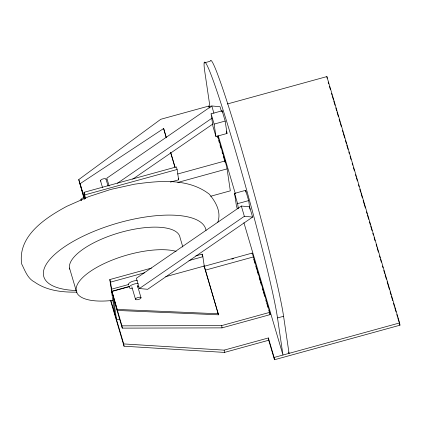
<?xml version="1.0" encoding="UTF-8"?>
<svg xmlns="http://www.w3.org/2000/svg" width="421" height="421" viewBox="0 0 421 421"><rect width="100%" height="100%" fill="white"/><g stroke="black" fill="none" stroke-linecap="round" stroke-linejoin="round"><path stroke-width="0.63" d="M217.815 222.241C221.52 211.963 215.71 201.743 209.174 194.076C187.971 177.82 159.27 180.756 134.457 184.203L110.797 189.413L88.778 196.612L66.792 206.327C45.668 217.72 17.435 235.923 21.681 263.983C25.007 270.535 27.554 278.518 34.543 282.033C46.831 290.737 62.413 292.416 77.069 292.121M84.089 198.775L78.759 179.583L160.769 119.28L208.858 106.039L209.411 107.913M81.142 200.343L80.974 199.207L84.211 196.981M221.462 111.57L220.036 106.739L211.784 105.96L106.823 178.183L109.139 186.035M117.427 183.235L212.11 118.085M132.71 179.178L212.784 124.079M241.328 206.037L136.372 278.26L139.398 288.527L147.65 289.306L252.611 217.078L249.579 206.816L241.328 206.037L244.359 216.299L252.611 217.078M139.398 288.527L244.359 216.299M80.274 184.714L80.122 183.677L163.648 128.505L166.242 137.299M204.111 62.929L210.19 61.256A137.756 6.562 74.6 0 1 244.685 159.875A137.756 6.562 74.6 0 1 283.58 316.271L289.059 353.356L288.685 352.098M227.387 103.971L326.885 76.585L399.613 322.928L399.95 325.207L274.471 359.745L268.714 340.242L268.377 337.963L224.151 350.135L123.7 343.931L110.807 300.252M211.089 113.833L222.146 110.786L225.177 121.053L227.014 133.483L215.957 136.525L212.926 126.263L211.089 113.833L214.121 124.095L215.957 136.525M214.121 124.095L225.177 121.053M84.989 198.723L84.047 192.318L176.362 166.911L177.12 169.479L178.646 179.835L170.426 182.098M85.374 198.728L84.805 194.886L177.12 169.479M177.641 174.01L225.072 160.954L217.704 135.994M177.746 182.456L227.077 168.879A6.315 0.3 74.6 0 0 225.072 160.954M210.71 196.239L230.319 190.839L227.077 168.879M237.302 208.827L236.413 205.811L234.576 193.376L245.632 190.334L248.664 200.601L249.948 209.3M238.339 208.616L237.607 203.643L248.664 200.601M128.452 284.538L111.602 289.174L110.844 286.606L109.802 279.565L151.534 268.077M195.797 255.9L202.117 254.158L202.875 256.721L204.253 266.046L218.499 314.813L117.396 310.451L111.149 288.68L121.937 325.849L122.274 328.127L222.014 327.87L270.108 314.629L269.772 312.35L253.405 256.926A6.315 0.3 74.6 0 0 252.074 253.558M111.602 289.174L110.56 282.128L144.703 272.734M188.966 260.552L202.875 256.721M111.907 291.248L128.963 286.554M111.939 291.453L129.642 286.58M165.685 276.66L204.253 266.046M204.006 266.346L252.074 253.116M231.839 259.131L233.734 258.61M205.337 270.156L253.405 256.926M119.743 318.939L116.58 319.807L113.338 297.847L122.274 328.127M121.937 325.849L221.678 325.591L269.772 312.35M243.917 222.725L282.975 355.029L277.502 317.944L283.58 316.271M110.591 300.657L124.037 346.209L224.488 352.414L268.714 340.242M274.471 359.745L274.134 357.466L399.613 322.928M117.243 309.414L218.341 313.777M328.154 82.016L328.712 83.905M329.454 86.426L330.385 89.578M331.501 93.357L332.058 95.246M332.432 96.509L333.358 99.656M333.732 100.919L335.032 105.329M335.779 107.85L336.711 110.997M337.079 112.26L338.384 116.67M339.126 119.19L340.057 122.337M340.426 123.6L341.357 126.747M342.473 130.531L343.031 132.42M343.404 133.678L344.704 138.088M345.452 140.609L346.383 143.761M346.751 145.019L348.056 149.429M348.798 151.949L349.356 153.839M350.098 156.359L351.03 159.512M352.145 163.29L352.703 165.179M353.451 167.7L354.377 170.852M355.492 174.631L356.05 176.52M356.424 177.783L357.355 180.93M358.471 184.714L359.029 186.603M359.771 189.124L360.702 192.271M361.076 193.534L362.376 197.944M363.123 200.464L365.354 208.021M366.47 211.805L367.028 213.694M367.401 214.952L368.701 219.362M369.443 221.883L370.375 225.035M370.748 226.293L372.048 230.703M372.796 233.223L373.353 235.113M374.095 237.633L375.027 240.786M376.142 244.564L376.7 246.453M377.074 247.716L378.374 252.126M379.489 255.905L380.047 257.794M380.421 259.057L381.347 262.204M382.468 265.988L383.026 267.877M383.768 270.398L384.699 273.545M385.068 274.808L386.373 279.218M387.115 281.738L389.346 289.295M390.093 291.816L391.02 294.968M391.393 296.226L392.698 300.636M393.44 303.157L394.372 306.309M394.74 307.567L396.045 311.977M396.787 314.498L397.345 316.387M397.719 317.65L399.019 322.06M399.392 323.317L399.95 325.207M226.298 131.068L227.014 133.483M211.784 105.96L213.921 113.207M218.246 135.778L235.36 193.744M234.576 193.376L237.607 203.643M217.41 136.136L217.967 138.03M218.71 140.551L219.273 142.44M220.015 144.961L220.946 148.113M222.062 151.892L222.62 153.781M223.362 156.302L225.224 162.606M253.742 259.204L255.047 263.614M255.789 266.135L256.721 269.282M257.089 270.54L258.394 274.95M259.136 277.471L260.067 280.618M260.436 281.881L261.367 285.028M262.483 288.806L263.041 290.695M263.414 291.958L264.714 296.368M265.83 300.147L266.388 302.036M266.761 303.294L268.061 307.704M268.803 310.224L269.361 312.114M269.735 313.371L270.108 314.629M268.377 337.963L274.134 357.466M170.689 152.37L175.141 167.442M166.211 137.714L163.648 128.505M170.668 152.802L174.752 166.632M178.278 178.578L178.646 179.835M204.017 265.772L218.499 314.813M182.83 247.006L180.051 237.597A57.398 20.766 -16.4 0 0 120.117 232.539A57.398 20.766 -16.4 0 0 69.765 269.198M106.024 179.172L108.044 186.014M137.335 285.243L141.024 297.726A2.868 1.037 -16.4 0 1 137.009 299.763A2.868 1.037 -16.4 0 1 136.746 297.968A2.868 1.037 -16.4 0 1 141.024 297.726M100.493 180.693L102.514 187.54M131.81 286.764L135.494 299.247M84.047 192.318L84.805 194.886M109.802 279.565L110.56 282.128M80.122 183.677L84.689 199.165M78.759 179.583L84.495 199.022M80.974 199.207L81.342 200.459M69.497 268.024L76.164 290.606M208.858 106.039L209.321 107.892M326.885 76.585L327.138 78.295M245.632 190.334L245.906 192.202M222.146 110.786L222.33 112.033M210.058 107.387L204.774 71.602A137.756 6.562 74.6 0 1 233.792 145.05A137.756 6.562 74.6 0 1 277.502 317.944M221.678 325.591L222.014 327.87M224.151 350.135L224.488 352.414M202.117 254.158L202.406 256.1M123.7 343.931L124.037 346.209M114.912 314.166L111.67 292.2A6.315 0.3 74.6 0 1 113.002 295.568M138.577 286.391A5.568 2.016 -16.4 0 1 137.514 287.017M132.152 288.49A5.568 2.016 -16.4 0 1 130.142 285.964A5.568 2.016 -16.4 0 1 138.156 283.549M128.61 285.033A5.568 2.016 -16.4 0 1 130.773 282.086A5.568 2.016 -16.4 0 1 137.293 280.623M75.975 290.516A84.374 30.523 -16.4 0 1 86.363 234.655A84.374 30.523 -16.4 0 1 206.032 230.445M100.94 181.109A2.868 1.037 -16.4 0 1 102.745 179.004A2.868 1.037 -16.4 0 1 105.966 179.467M112.786 300.394A57.398 20.766 -16.4 0 1 87.094 273.755A57.398 20.766 -16.4 0 1 176.141 251.348"/></g></svg>
